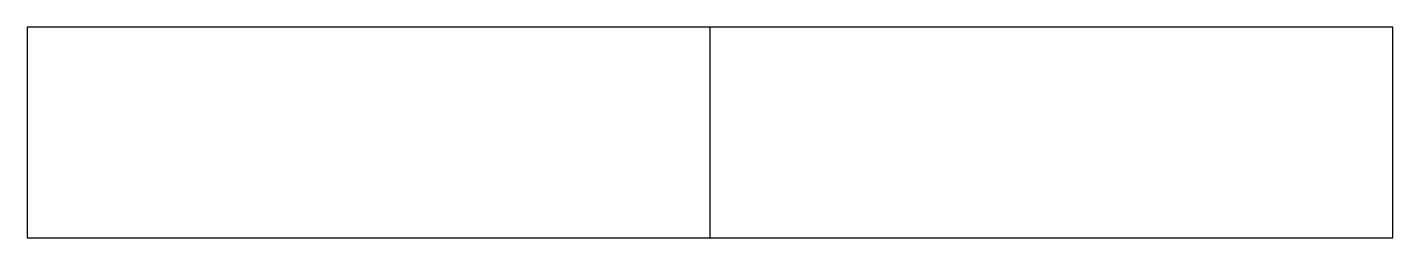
# Model space of a CAD drawing. Extents: x 0 to 649, y 0 to 100.
import ezdxf

# ---------------------------------------------------------------- set-up
doc = ezdxf.new("R2010")
doc.units = 0

msp = doc.modelspace()

# ---------------------------------------------------------------- linework, layer by layer
at = {"layer": '1'}
msp.add_lwpolyline([(648.64, 100), (0, 100), (0, 0), (648.64, 0)], close=True, dxfattribs=at)
at = {"layer": '2'}
msp.add_line((324.32, 0), (324.32, 100), dxfattribs=at)

doc.saveas('drawing.dxf')
